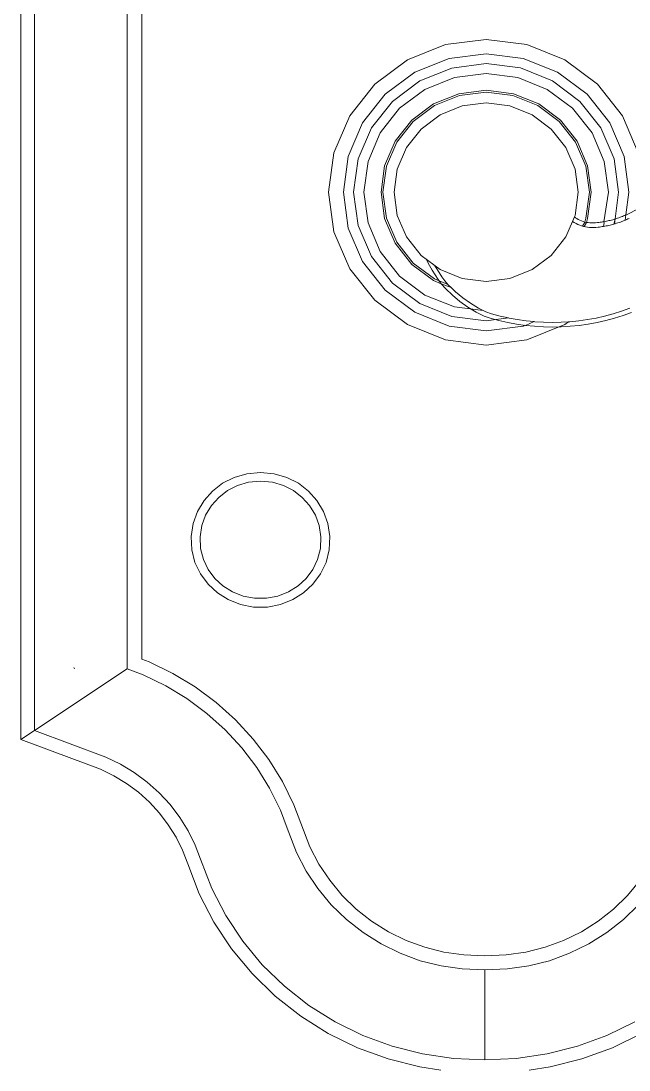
# Model space of a CAD drawing. Header units: inches. Extents: x -10117506 to -5032697, y -6529230 to -3253155.
# Drawn here: x -5060857.35 to -5060855.553, y -3256566.409 to -3256563.309 of the extents above; entities that cross this region are included whole.
import ezdxf

# ---------------------------------------------------------------- set-up
doc = ezdxf.new("R2010")
doc.units = ezdxf.units.IN
doc.header["$LTSCALE"] = 2
doc.header["$MEASUREMENT"] = 0
doc.layers.add('window', color=4, linetype='CONTINUOUS', lineweight=13)

msp = doc.modelspace()

# ---------------------------------------------------------------- linework, layer by layer
at = {"layer": 'window'}
for p, q in [((-5060857.3503, -3256557.2104), (-5060857.3503, -3256565.432)), ((-5060857.3098, -3256557.2373), (-5060857.3098, -3256565.4051)), ((-5060857.0364, -3256557.4192), (-5060857.0364, -3256565.2233)), ((-5060856.9934, -3256565.1947), (-5060856.9934, -3256557.4478)), ((-5060856.2078, -3256563.4235), (-5060856.0955, -3256563.3784)), ((-5060856.0955, -3256563.3784), (-5060855.975, -3256563.363)), ((-5060855.975, -3256563.363), (-5060855.8545, -3256563.3784)), ((-5060855.8545, -3256563.3784), (-5060855.7422, -3256563.4235)), ((-5060856.0842, -3256563.4193), (-5060855.975, -3256563.4053)), ((-5060855.975, -3256563.4053), (-5060855.8658, -3256563.4193)), ((-5060856.3043, -3256563.4953), (-5060856.2078, -3256563.4235)), ((-5060856.186, -3256563.4602), (-5060856.0842, -3256563.4193)), ((-5060856.0763, -3256563.4478), (-5060855.975, -3256563.4341)), ((-5060855.975, -3256563.4341), (-5060855.8734, -3256563.4471)), ((-5060855.8658, -3256563.4193), (-5060855.764, -3256563.4602)), ((-5060855.7422, -3256563.4235), (-5060855.6457, -3256563.4953)), ((-5060856.2734, -3256563.5252), (-5060856.186, -3256563.4602)), ((-5060856.1708, -3256563.4857), (-5060856.0763, -3256563.4478)), ((-5060856.0686, -3256563.4759), (-5060855.975, -3256563.464)), ((-5060855.975, -3256563.464), (-5060855.8814, -3256563.4759)), ((-5060855.8734, -3256563.4471), (-5060855.7792, -3256563.4857)), ((-5060855.764, -3256563.4602), (-5060855.6766, -3256563.5252)), ((-5060856.3783, -3256563.5889), (-5060856.3043, -3256563.4953)), ((-5060856.2519, -3256563.5461), (-5060856.1708, -3256563.4857)), ((-5060856.1558, -3256563.511), (-5060856.0686, -3256563.4759)), ((-5060855.8814, -3256563.4759), (-5060855.7942, -3256563.511)), ((-5060855.7792, -3256563.4857), (-5060855.6981, -3256563.5461)), ((-5060855.6457, -3256563.4953), (-5060855.5717, -3256563.5889)), ((-5060856.3405, -3256563.61), (-5060856.2734, -3256563.5252)), ((-5060856.2307, -3256563.5667), (-5060856.1558, -3256563.511)), ((-5060856.1303, -3256563.5537), (-5060856.0554, -3256563.5236)), ((-5060856.1276, -3256563.5583), (-5060856.054, -3256563.5288)), ((-5060856.0554, -3256563.5236), (-5060855.975, -3256563.5133)), ((-5060856.054, -3256563.5288), (-5060855.975, -3256563.5187)), ((-5060855.975, -3256563.5133), (-5060855.8946, -3256563.5236)), ((-5060855.975, -3256563.5187), (-5060855.896, -3256563.5288)), ((-5060855.896, -3256563.5288), (-5060855.8224, -3256563.5583)), ((-5060855.8946, -3256563.5236), (-5060855.8197, -3256563.5537)), ((-5060855.7942, -3256563.511), (-5060855.7193, -3256563.5667)), ((-5060855.6766, -3256563.5252), (-5060855.6095, -3256563.61)), ((-5060856.3141, -3256563.6248), (-5060856.2519, -3256563.5461)), ((-5060856.1947, -3256563.6016), (-5060856.1303, -3256563.5537)), ((-5060856.1908, -3256563.6054), (-5060856.1276, -3256563.5583)), ((-5060856.0454, -3256563.5598), (-5060856.111, -3256563.5862)), ((-5060855.975, -3256563.5508), (-5060856.0454, -3256563.5598)), ((-5060855.9046, -3256563.5598), (-5060855.975, -3256563.5508)), ((-5060855.839, -3256563.5862), (-5060855.9046, -3256563.5598)), ((-5060855.8224, -3256563.5583), (-5060855.7592, -3256563.6054)), ((-5060855.8197, -3256563.5537), (-5060855.7553, -3256563.6016)), ((-5060855.6981, -3256563.5461), (-5060855.6358, -3256563.6248)), ((-5060856.4248, -3256563.6978), (-5060856.3783, -3256563.5889)), ((-5060856.2881, -3256563.6393), (-5060856.2307, -3256563.5667)), ((-5060856.111, -3256563.5862), (-5060856.1674, -3256563.6281)), ((-5060855.7826, -3256563.6281), (-5060855.839, -3256563.5862)), ((-5060855.7193, -3256563.5667), (-5060855.6619, -3256563.6393)), ((-5060855.5717, -3256563.5889), (-5060855.5252, -3256563.6978)), ((-5060856.3826, -3256563.7088), (-5060856.3405, -3256563.61)), ((-5060856.3533, -3256563.7164), (-5060856.3141, -3256563.6248)), ((-5060856.244, -3256563.664), (-5060856.1947, -3256563.6016)), ((-5060856.2393, -3256563.6667), (-5060856.1908, -3256563.6054)), ((-5060855.7592, -3256563.6054), (-5060855.7107, -3256563.6667)), ((-5060855.7553, -3256563.6016), (-5060855.7059, -3256563.664)), ((-5060855.6358, -3256563.6248), (-5060855.5967, -3256563.7164)), ((-5060855.6095, -3256563.61), (-5060855.5674, -3256563.7088)), ((-5060856.3242, -3256563.7239), (-5060856.2881, -3256563.6393)), ((-5060856.1674, -3256563.6281), (-5060856.2106, -3256563.6828)), ((-5060855.7394, -3256563.6828), (-5060855.7826, -3256563.6281)), ((-5060855.6619, -3256563.6393), (-5060855.6258, -3256563.7239)), ((-5060856.2751, -3256563.7367), (-5060856.244, -3256563.664)), ((-5060856.2698, -3256563.7381), (-5060856.2393, -3256563.6667)), ((-5060856.2106, -3256563.6828), (-5060856.2378, -3256563.7464)), ((-5060855.7122, -3256563.7464), (-5060855.7394, -3256563.6828)), ((-5060855.7107, -3256563.6667), (-5060855.6802, -3256563.7381)), ((-5060855.7059, -3256563.664), (-5060855.6749, -3256563.7367)), ((-5060856.4406, -3256563.8147), (-5060856.4248, -3256563.6978)), ((-5060856.397, -3256563.8147), (-5060856.3826, -3256563.7088)), ((-5060856.3673, -3256563.8147), (-5060856.3533, -3256563.7164)), ((-5060855.5967, -3256563.7164), (-5060855.5834, -3256563.8147)), ((-5060855.5674, -3256563.7088), (-5060855.553, -3256563.8147)), ((-5060856.3365, -3256563.8147), (-5060856.3242, -3256563.7239)), ((-5060856.2857, -3256563.8147), (-5060856.2751, -3256563.7367)), ((-5060856.2802, -3256563.8147), (-5060856.2698, -3256563.7381)), ((-5060856.2378, -3256563.7464), (-5060856.247, -3256563.8147)), ((-5060855.7029, -3256563.8147), (-5060855.7122, -3256563.7464)), ((-5060855.6802, -3256563.7381), (-5060855.6698, -3256563.8147)), ((-5060855.6749, -3256563.7367), (-5060855.6643, -3256563.8147)), ((-5060855.6258, -3256563.7239), (-5060855.6134, -3256563.8147)), ((-5060856.4248, -3256563.9316), (-5060856.4406, -3256563.8147)), ((-5060856.3826, -3256563.9207), (-5060856.397, -3256563.8147)), ((-5060856.3533, -3256563.913), (-5060856.3673, -3256563.8147)), ((-5060856.3242, -3256563.9055), (-5060856.3365, -3256563.8147)), ((-5060856.2751, -3256563.8927), (-5060856.2857, -3256563.8147)), ((-5060856.2698, -3256563.8913), (-5060856.2802, -3256563.8147)), ((-5060856.247, -3256563.8147), (-5060856.2378, -3256563.883)), ((-5060855.7122, -3256563.883), (-5060855.7029, -3256563.8147)), ((-5060855.6698, -3256563.8147), (-5060855.6802, -3256563.8913)), ((-5060855.6643, -3256563.8147), (-5060855.6749, -3256563.8927)), ((-5060855.6134, -3256563.8147), (-5060855.6269, -3256563.9018)), ((-5060855.5834, -3256563.8147), (-5060855.5936, -3256563.8937)), ((-5060855.553, -3256563.8147), (-5060855.5617, -3256563.8815)), ((-5060855.5583, -3256563.88), (-5060855.5259, -3256563.8639)), ((-5060856.2881, -3256563.9901), (-5060856.3242, -3256563.9055)), ((-5060856.244, -3256563.9654), (-5060856.2751, -3256563.8927)), ((-5060856.2393, -3256563.9627), (-5060856.2698, -3256563.8913)), ((-5060856.2378, -3256563.883), (-5060856.2106, -3256563.9467)), ((-5060855.7394, -3256563.9467), (-5060855.7194, -3256563.9008)), ((-5060855.7142, -3256563.8876), (-5060855.7194, -3256563.9008)), ((-5060855.7194, -3256563.9008), (-5060855.7145, -3256563.9041)), ((-5060855.7145, -3256563.9041), (-5060855.7093, -3256563.9071)), ((-5060855.7142, -3256563.8876), (-5060855.7122, -3256563.883)), ((-5060855.7142, -3256563.8876), (-5060855.7112, -3256563.8899)), ((-5060855.7112, -3256563.8899), (-5060855.7069, -3256563.8927)), ((-5060855.7069, -3256563.8927), (-5060855.7025, -3256563.8953)), ((-5060855.7025, -3256563.8953), (-5060855.6979, -3256563.8976)), ((-5060855.6979, -3256563.8976), (-5060855.6932, -3256563.8996)), ((-5060855.6932, -3256563.8996), (-5060855.6884, -3256563.9013)), ((-5060855.6835, -3256563.9027), (-5060855.6903, -3256563.9149)), ((-5060855.6884, -3256563.9013), (-5060855.6835, -3256563.9027)), ((-5060855.6784, -3256563.9038), (-5060855.6849, -3256563.9162)), ((-5060855.6802, -3256563.8913), (-5060855.6835, -3256563.9027)), ((-5060855.6835, -3256563.9027), (-5060855.6784, -3256563.9038)), ((-5060855.6749, -3256563.8927), (-5060855.6784, -3256563.9038)), ((-5060855.6784, -3256563.9038), (-5060855.6733, -3256563.9046)), ((-5060855.6733, -3256563.9046), (-5060855.6682, -3256563.9051)), ((-5060855.6682, -3256563.9051), (-5060855.6631, -3256563.9052)), ((-5060855.6631, -3256563.9052), (-5060855.6574, -3256563.9051)), ((-5060855.6574, -3256563.9051), (-5060855.6512, -3256563.905)), ((-5060855.6512, -3256563.905), (-5060855.6455, -3256563.9045)), ((-5060855.6455, -3256563.9045), (-5060855.6419, -3256563.9041)), ((-5060855.6419, -3256563.9041), (-5060855.6382, -3256563.9036)), ((-5060855.6382, -3256563.9036), (-5060855.6344, -3256563.9031)), ((-5060855.6344, -3256563.9031), (-5060855.6306, -3256563.9025)), ((-5060855.6306, -3256563.9025), (-5060855.6269, -3256563.9018)), ((-5060855.6258, -3256563.9055), (-5060855.6283, -3256563.9158)), ((-5060855.6269, -3256563.9018), (-5060855.6231, -3256563.9011)), ((-5060855.6269, -3256563.9018), (-5060855.6258, -3256563.9055)), ((-5060855.6231, -3256563.9011), (-5060855.6194, -3256563.9003)), ((-5060855.6194, -3256563.9003), (-5060855.6157, -3256563.8995)), ((-5060855.6157, -3256563.8995), (-5060855.612, -3256563.8987)), ((-5060855.612, -3256563.8987), (-5060855.6083, -3256563.8978)), ((-5060855.6083, -3256563.8978), (-5060855.6046, -3256563.8968)), ((-5060855.6046, -3256563.8968), (-5060855.6009, -3256563.8958)), ((-5060855.6009, -3256563.8958), (-5060855.5972, -3256563.8948)), ((-5060855.5972, -3256563.8948), (-5060855.5936, -3256563.8937)), ((-5060855.5936, -3256563.8937), (-5060855.597, -3256563.9088)), ((-5060855.5936, -3256563.8937), (-5060855.5954, -3256563.9083)), ((-5060855.5936, -3256563.8937), (-5060855.59, -3256563.8925)), ((-5060855.59, -3256563.8925), (-5060855.5864, -3256563.8913)), ((-5060855.5893, -3256563.9065), (-5060855.5855, -3256563.9053)), ((-5060855.5864, -3256563.8913), (-5060855.5828, -3256563.89)), ((-5060855.5855, -3256563.9053), (-5060855.5817, -3256563.904)), ((-5060855.5828, -3256563.89), (-5060855.5792, -3256563.8887)), ((-5060855.5817, -3256563.904), (-5060855.578, -3256563.9027)), ((-5060855.5792, -3256563.8887), (-5060855.5757, -3256563.8874)), ((-5060855.578, -3256563.9027), (-5060855.5742, -3256563.9013)), ((-5060855.5757, -3256563.8874), (-5060855.5721, -3256563.886)), ((-5060855.5742, -3256563.9013), (-5060855.5705, -3256563.8999)), ((-5060855.5721, -3256563.886), (-5060855.5686, -3256563.8845)), ((-5060855.5705, -3256563.8999), (-5060855.5668, -3256563.8984)), ((-5060855.5686, -3256563.8845), (-5060855.5651, -3256563.883)), ((-5060855.5668, -3256563.8984), (-5060855.5642, -3256563.8974)), ((-5060855.5651, -3256563.883), (-5060855.5617, -3256563.8815)), ((-5060855.5617, -3256563.8815), (-5060855.5642, -3256563.8974)), ((-5060855.5642, -3256563.8974), (-5060855.5631, -3256563.8969)), ((-5060855.5631, -3256563.8969), (-5060855.5594, -3256563.8953)), ((-5060855.5617, -3256563.8815), (-5060855.5583, -3256563.88)), ((-5060855.5594, -3256563.8953), (-5060855.5558, -3256563.8937)), ((-5060855.5558, -3256563.8937), (-5060855.5521, -3256563.8921)), ((-5060856.3783, -3256564.0406), (-5060856.4248, -3256563.9316)), ((-5060856.3405, -3256564.0194), (-5060856.3826, -3256563.9207)), ((-5060856.3141, -3256564.0047), (-5060856.3533, -3256563.913)), ((-5060855.7093, -3256563.9071), (-5060855.7039, -3256563.9098)), ((-5060855.7039, -3256563.9098), (-5060855.6984, -3256563.9121)), ((-5060855.6984, -3256563.9121), (-5060855.6927, -3256563.9142)), ((-5060855.6927, -3256563.9142), (-5060855.6903, -3256563.9149)), ((-5060855.6903, -3256563.9149), (-5060855.6869, -3256563.9158)), ((-5060855.6869, -3256563.9158), (-5060855.6849, -3256563.9162)), ((-5060855.6849, -3256563.9162), (-5060855.6811, -3256563.9171)), ((-5060855.6811, -3256563.9171), (-5060855.6751, -3256563.918)), ((-5060855.6751, -3256563.918), (-5060855.6691, -3256563.9186)), ((-5060855.6691, -3256563.9186), (-5060855.6631, -3256563.9187)), ((-5060855.6631, -3256563.9187), (-5060855.657, -3256563.9186)), ((-5060855.657, -3256563.9186), (-5060855.6506, -3256563.9185)), ((-5060855.6506, -3256563.9185), (-5060855.6441, -3256563.918)), ((-5060855.6441, -3256563.918), (-5060855.6402, -3256563.9175)), ((-5060855.6402, -3256563.9175), (-5060855.6362, -3256563.917)), ((-5060855.6362, -3256563.917), (-5060855.6322, -3256563.9164)), ((-5060855.6322, -3256563.9164), (-5060855.6303, -3256563.9161)), ((-5060855.6303, -3256563.9161), (-5060855.6283, -3256563.9158)), ((-5060855.6283, -3256563.9158), (-5060855.6243, -3256563.9151)), ((-5060855.6243, -3256563.9151), (-5060855.6204, -3256563.9143)), ((-5060855.6204, -3256563.9143), (-5060855.6165, -3256563.9135)), ((-5060855.6165, -3256563.9135), (-5060855.6125, -3256563.9127)), ((-5060855.6125, -3256563.9127), (-5060855.6086, -3256563.9118)), ((-5060855.6086, -3256563.9118), (-5060855.6048, -3256563.9108)), ((-5060855.6048, -3256563.9108), (-5060855.6009, -3256563.9098)), ((-5060855.6009, -3256563.9098), (-5060855.597, -3256563.9088)), ((-5060855.597, -3256563.9088), (-5060855.5954, -3256563.9083)), ((-5060855.5954, -3256563.9083), (-5060855.5932, -3256563.9077)), ((-5060855.5932, -3256563.9077), (-5060855.5893, -3256563.9065)), ((-5060856.1947, -3256564.0278), (-5060856.244, -3256563.9654)), ((-5060856.1908, -3256564.024), (-5060856.2393, -3256563.9627)), ((-5060856.2106, -3256563.9467), (-5060856.1674, -3256564.0013)), ((-5060855.7826, -3256564.0013), (-5060855.7394, -3256563.9467)), ((-5060856.2307, -3256564.0627), (-5060856.2881, -3256563.9901)), ((-5060856.2734, -3256564.1042), (-5060856.3405, -3256564.0194)), ((-5060856.2519, -3256564.0833), (-5060856.3141, -3256564.0047)), ((-5060856.1303, -3256564.0757), (-5060856.1947, -3256564.0278)), ((-5060856.1276, -3256564.0711), (-5060856.1908, -3256564.024)), ((-5060856.1674, -3256564.0013), (-5060856.111, -3256564.0433)), ((-5060856.15, -3256564.0168), (-5060856.152, -3256564.0128)), ((-5060856.1426, -3256564.0312), (-5060856.15, -3256564.0168)), ((-5060855.839, -3256564.0433), (-5060855.7826, -3256564.0013)), ((-5060856.3043, -3256564.1341), (-5060856.3783, -3256564.0406)), ((-5060856.1346, -3256564.0452), (-5060856.1426, -3256564.0312)), ((-5060856.126, -3256564.059), (-5060856.1346, -3256564.0452)), ((-5060856.1225, -3256564.0385), (-5060856.1262, -3256564.0319)), ((-5060856.117, -3256564.0725), (-5060856.126, -3256564.059)), ((-5060856.1142, -3256564.0519), (-5060856.1225, -3256564.0385)), ((-5060856.1055, -3256564.065), (-5060856.1142, -3256564.0519)), ((-5060856.111, -3256564.0433), (-5060856.0454, -3256564.0696)), ((-5060855.9046, -3256564.0696), (-5060855.839, -3256564.0433)), ((-5060856.1708, -3256564.1437), (-5060856.2519, -3256564.0833)), ((-5060856.1558, -3256564.1185), (-5060856.2307, -3256564.0627)), ((-5060856.1078, -3256564.0853), (-5060856.1303, -3256564.0757)), ((-5060856.0879, -3256564.087), (-5060856.1276, -3256564.0711)), ((-5060856.1078, -3256564.0853), (-5060856.117, -3256564.0725)), ((-5060856.0953, -3256564.0993), (-5060856.1078, -3256564.0853)), ((-5060856.0784, -3256564.0966), (-5060856.1078, -3256564.0853)), ((-5060856.0968, -3256564.077), (-5060856.1055, -3256564.065)), ((-5060856.0879, -3256564.087), (-5060856.0968, -3256564.077)), ((-5060856.0852, -3256564.0901), (-5060856.0879, -3256564.087)), ((-5060856.0784, -3256564.0966), (-5060856.0852, -3256564.0901)), ((-5060856.0454, -3256564.0696), (-5060855.975, -3256564.0786)), ((-5060855.975, -3256564.0786), (-5060855.9046, -3256564.0696)), ((-5060856.186, -3256564.1693), (-5060856.2734, -3256564.1042)), ((-5060856.0686, -3256564.1535), (-5060856.1558, -3256564.1185)), ((-5060856.0747, -3256564.1192), (-5060856.0953, -3256564.0993)), ((-5060856.0652, -3256564.1093), (-5060856.0784, -3256564.0966)), ((-5060856.0525, -3256564.1376), (-5060856.0747, -3256564.1192)), ((-5060856.0439, -3256564.127), (-5060856.0652, -3256564.1093)), ((-5060856.2078, -3256564.2059), (-5060856.3043, -3256564.1341)), ((-5060856.0763, -3256564.1817), (-5060856.1708, -3256564.1437)), ((-5060855.9833, -3256564.1644), (-5060856.0686, -3256564.1535)), ((-5060856.029, -3256564.1542), (-5060856.0525, -3256564.1376)), ((-5060856.0212, -3256564.143), (-5060856.0439, -3256564.127)), ((-5060855.9973, -3256564.1573), (-5060856.0212, -3256564.143)), ((-5060856.0842, -3256564.2102), (-5060856.186, -3256564.1693)), ((-5060855.975, -3256564.1946), (-5060856.0763, -3256564.1817)), ((-5060856.0042, -3256564.1691), (-5060856.029, -3256564.1542)), ((-5060855.9809, -3256564.1808), (-5060856.0042, -3256564.1691)), ((-5060855.9833, -3256564.1644), (-5060855.9973, -3256564.1573)), ((-5060855.9755, -3256564.1683), (-5060855.9833, -3256564.1644)), ((-5060855.9629, -3256564.1865), (-5060855.9809, -3256564.1808)), ((-5060855.9588, -3256564.1736), (-5060855.9755, -3256564.1683)), ((-5060855.9338, -3256564.1805), (-5060855.9588, -3256564.1736)), ((-5060855.9084, -3256564.1863), (-5060855.9338, -3256564.1805)), ((-5060855.6247, -3256564.1807), (-5060855.65, -3256564.1865)), ((-5060855.5996, -3256564.1739), (-5060855.6247, -3256564.1807)), ((-5060855.5749, -3256564.1661), (-5060855.5996, -3256564.1739)), ((-5060855.5703, -3256564.1789), (-5060855.5956, -3256564.1869)), ((-5060855.5505, -3256564.1573), (-5060855.5749, -3256564.1661)), ((-5060855.5454, -3256564.1699), (-5060855.5703, -3256564.1789)), ((-5060856.0955, -3256564.251), (-5060856.2078, -3256564.2059)), ((-5060855.975, -3256564.2241), (-5060856.0842, -3256564.2102)), ((-5060855.9084, -3256564.1863), (-5060855.975, -3256564.1946)), ((-5060855.8658, -3256564.2102), (-5060855.975, -3256564.2241)), ((-5060855.9372, -3256564.1935), (-5060855.9629, -3256564.1865)), ((-5060855.9113, -3256564.1995), (-5060855.9372, -3256564.1935)), ((-5060855.8852, -3256564.2043), (-5060855.9113, -3256564.1995)), ((-5060855.9067, -3256564.1866), (-5060855.9084, -3256564.1863)), ((-5060855.8829, -3256564.191), (-5060855.9067, -3256564.1866)), ((-5060855.8589, -3256564.2081), (-5060855.8852, -3256564.2043)), ((-5060855.8571, -3256564.1948), (-5060855.8829, -3256564.191)), ((-5060855.8603, -3256564.2079), (-5060855.8658, -3256564.2102)), ((-5060855.8335, -3256564.1972), (-5060855.8589, -3256564.2081)), ((-5060855.8324, -3256564.2109), (-5060855.8589, -3256564.2081)), ((-5060855.8335, -3256564.1972), (-5060855.8571, -3256564.1948)), ((-5060855.7422, -3256564.2059), (-5060855.8545, -3256564.251)), ((-5060855.8312, -3256564.1974), (-5060855.8335, -3256564.1972)), ((-5060855.8059, -3256564.2125), (-5060855.8324, -3256564.2109)), ((-5060855.8053, -3256564.199), (-5060855.8312, -3256564.1974)), ((-5060855.7793, -3256564.2131), (-5060855.8059, -3256564.2125)), ((-5060855.7793, -3256564.1996), (-5060855.8053, -3256564.199)), ((-5060855.7532, -3256564.1991), (-5060855.7793, -3256564.1996)), ((-5060855.7527, -3256564.2126), (-5060855.7793, -3256564.2131)), ((-5060855.7312, -3256564.1978), (-5060855.7532, -3256564.1991)), ((-5060855.7261, -3256564.211), (-5060855.7527, -3256564.2126)), ((-5060855.7312, -3256564.1978), (-5060855.7422, -3256564.2059)), ((-5060855.7273, -3256564.1975), (-5060855.7312, -3256564.1978)), ((-5060855.7014, -3256564.1949), (-5060855.7273, -3256564.1975)), ((-5060855.6996, -3256564.2083), (-5060855.7261, -3256564.211)), ((-5060855.6756, -3256564.1912), (-5060855.7014, -3256564.1949)), ((-5060855.6733, -3256564.2045), (-5060855.6996, -3256564.2083)), ((-5060855.65, -3256564.1865), (-5060855.6756, -3256564.1912)), ((-5060855.6472, -3256564.1997), (-5060855.6733, -3256564.2045)), ((-5060855.6212, -3256564.1938), (-5060855.6472, -3256564.1997)), ((-5060855.5956, -3256564.1869), (-5060855.6212, -3256564.1938)), ((-5060855.975, -3256564.2664), (-5060856.0955, -3256564.251)), ((-5060855.8545, -3256564.251), (-5060855.975, -3256564.2664)), ((-5060856.6823, -3256564.6466), (-5060856.7198, -3256564.6575)), ((-5060856.6823, -3256564.6466), (-5060856.6421, -3256564.6427)), ((-5060856.6421, -3256564.6427), (-5060856.6019, -3256564.6466)), ((-5060856.5643, -3256564.6575), (-5060856.6019, -3256564.6466)), ((-5060856.784, -3256564.6979), (-5060856.754, -3256564.6749)), ((-5060856.754, -3256564.6749), (-5060856.7198, -3256564.6575)), ((-5060856.7097, -3256564.6814), (-5060856.6771, -3256564.6719)), ((-5060856.6771, -3256564.6719), (-5060856.6421, -3256564.6686)), ((-5060856.6421, -3256564.6686), (-5060856.6071, -3256564.6719)), ((-5060856.6071, -3256564.6719), (-5060856.5744, -3256564.6814)), ((-5060856.5643, -3256564.6575), (-5060856.5302, -3256564.6749)), ((-5060856.5302, -3256564.6749), (-5060856.5002, -3256564.6979)), ((-5060856.8091, -3256564.7259), (-5060856.784, -3256564.6979)), ((-5060856.7656, -3256564.7166), (-5060856.7394, -3256564.6965)), ((-5060856.7394, -3256564.6965), (-5060856.7097, -3256564.6814)), ((-5060856.5744, -3256564.6814), (-5060856.5447, -3256564.6965)), ((-5060856.5447, -3256564.6965), (-5060856.5186, -3256564.7166)), ((-5060856.5002, -3256564.6979), (-5060856.4751, -3256564.7259)), ((-5060856.8285, -3256564.7581), (-5060856.8091, -3256564.7259)), ((-5060856.8043, -3256564.7689), (-5060856.7874, -3256564.7409)), ((-5060856.7874, -3256564.7409), (-5060856.7656, -3256564.7166)), ((-5060856.5186, -3256564.7166), (-5060856.4968, -3256564.7409)), ((-5060856.4968, -3256564.7409), (-5060856.4799, -3256564.7689)), ((-5060856.4751, -3256564.7259), (-5060856.4557, -3256564.7581)), ((-5060856.8415, -3256564.7938), (-5060856.8285, -3256564.7581)), ((-5060856.8156, -3256564.8), (-5060856.8043, -3256564.7689)), ((-5060856.4799, -3256564.7689), (-5060856.4686, -3256564.8)), ((-5060856.4427, -3256564.7938), (-5060856.4557, -3256564.7581)), ((-5060856.8474, -3256564.8322), (-5060856.8415, -3256564.7938)), ((-5060856.8207, -3256564.8334), (-5060856.8156, -3256564.8)), ((-5060856.4686, -3256564.8), (-5060856.4635, -3256564.8334)), ((-5060856.4427, -3256564.7938), (-5060856.4368, -3256564.8322)), ((-5060856.8454, -3256564.8716), (-5060856.8474, -3256564.8322)), ((-5060856.819, -3256564.8677), (-5060856.8207, -3256564.8334)), ((-5060856.4635, -3256564.8334), (-5060856.4652, -3256564.8677)), ((-5060856.4368, -3256564.8322), (-5060856.4388, -3256564.8716)), ((-5060856.8359, -3256564.9087), (-5060856.8454, -3256564.8716)), ((-5060856.8107, -3256564.9), (-5060856.819, -3256564.8677)), ((-5060856.4652, -3256564.8677), (-5060856.4735, -3256564.9)), ((-5060856.4483, -3256564.9087), (-5060856.4388, -3256564.8716)), ((-5060856.8196, -3256564.9428), (-5060856.8359, -3256564.9087)), ((-5060856.7965, -3256564.9296), (-5060856.8107, -3256564.9)), ((-5060856.4735, -3256564.9), (-5060856.4877, -3256564.9296)), ((-5060856.4483, -3256564.9087), (-5060856.4646, -3256564.9428)), ((-5060856.7972, -3256564.9729), (-5060856.8196, -3256564.9428)), ((-5060856.777, -3256564.9559), (-5060856.7965, -3256564.9296)), ((-5060856.753, -3256564.9781), (-5060856.777, -3256564.9559)), ((-5060856.5071, -3256564.9559), (-5060856.5312, -3256564.9781)), ((-5060856.4877, -3256564.9296), (-5060856.5071, -3256564.9559)), ((-5060856.4646, -3256564.9428), (-5060856.487, -3256564.9729)), ((-5060856.7696, -3256564.9985), (-5060856.7972, -3256564.9729)), ((-5060856.725, -3256564.9958), (-5060856.753, -3256564.9781)), ((-5060856.5312, -3256564.9781), (-5060856.5592, -3256564.9958)), ((-5060856.487, -3256564.9729), (-5060856.5146, -3256564.9985)), ((-5060856.7374, -3256565.0188), (-5060856.7696, -3256564.9985)), ((-5060856.7014, -3256565.0331), (-5060856.7374, -3256565.0188)), ((-5060856.6937, -3256565.0082), (-5060856.725, -3256564.9958)), ((-5060856.6598, -3256565.0147), (-5060856.6937, -3256565.0082)), ((-5060856.6243, -3256565.0147), (-5060856.6598, -3256565.0147)), ((-5060856.5904, -3256565.0082), (-5060856.6243, -3256565.0147)), ((-5060856.5592, -3256564.9958), (-5060856.5904, -3256565.0082)), ((-5060856.5468, -3256565.0188), (-5060856.5827, -3256565.0331)), ((-5060856.5146, -3256564.9985), (-5060856.5468, -3256565.0188)), ((-5060856.6625, -3256565.0405), (-5060856.7014, -3256565.0331)), ((-5060856.6217, -3256565.0405), (-5060856.6625, -3256565.0405)), ((-5060856.5827, -3256565.0331), (-5060856.6217, -3256565.0405)), ((-5060856.9711, -3256565.203), (-5060856.9934, -3256565.1947)), ((-5060856.9013, -3256565.2369), (-5060856.9711, -3256565.203)), ((-5060857.3098, -3256565.4051), (-5060857.0364, -3256565.2233)), ((-5060857.1944, -3256565.2195), (-5060857.1921, -3256565.2231)), ((-5060857.0364, -3256565.2233), (-5060856.9885, -3256565.2412)), ((-5060856.8351, -3256565.2769), (-5060856.9013, -3256565.2369)), ((-5060856.9885, -3256565.2412), (-5060856.9223, -3256565.2733)), ((-5060856.9223, -3256565.2733), (-5060856.8596, -3256565.3113)), ((-5060856.7731, -3256565.3229), (-5060856.8351, -3256565.2769)), ((-5060856.8596, -3256565.3113), (-5060856.8008, -3256565.3548)), ((-5060856.7158, -3256565.3743), (-5060856.7731, -3256565.3229)), ((-5060856.8008, -3256565.3548), (-5060856.7465, -3256565.4035)), ((-5060856.6637, -3256565.4307), (-5060856.7158, -3256565.3743)), ((-5060857.3503, -3256565.432), (-5060857.3098, -3256565.4051)), ((-5060857.3098, -3256565.4051), (-5060857.0991, -3256565.4841)), ((-5060856.7465, -3256565.4035), (-5060856.6971, -3256565.457)), ((-5060857.3503, -3256565.432), (-5060857.1155, -3256565.52)), ((-5060856.6174, -3256565.4916), (-5060856.6637, -3256565.4307)), ((-5060857.0991, -3256565.4841), (-5060857.056, -3256565.505)), ((-5060856.6971, -3256565.457), (-5060856.6532, -3256565.5147)), ((-5060857.056, -3256565.505), (-5060857.0152, -3256565.5297)), ((-5060856.6532, -3256565.5147), (-5060856.6151, -3256565.5762)), ((-5060856.5772, -3256565.5564), (-5060856.6174, -3256565.4916)), ((-5060857.1155, -3256565.52), (-5060857.0758, -3256565.5392)), ((-5060857.0758, -3256565.5392), (-5060857.0382, -3256565.562)), ((-5060857.0152, -3256565.5297), (-5060856.9769, -3256565.558)), ((-5060857.0382, -3256565.562), (-5060857.003, -3256565.5881)), ((-5060856.9769, -3256565.558), (-5060856.9416, -3256565.5897)), ((-5060856.6151, -3256565.5762), (-5060856.5832, -3256565.641)), ((-5060856.5435, -3256565.6247), (-5060856.5772, -3256565.5564)), ((-5060857.003, -3256565.5881), (-5060856.9704, -3256565.6173)), ((-5060856.9416, -3256565.5897), (-5060856.9095, -3256565.6245)), ((-5060856.9704, -3256565.6173), (-5060856.9409, -3256565.6493)), ((-5060856.9095, -3256565.6245), (-5060856.8809, -3256565.6621)), ((-5060856.5832, -3256565.641), (-5060856.5631, -3256565.6939)), ((-5060856.5228, -3256565.6794), (-5060856.5435, -3256565.6247)), ((-5060856.9409, -3256565.6493), (-5060856.9146, -3256565.6839)), ((-5060856.8809, -3256565.6621), (-5060856.8561, -3256565.7021)), ((-5060856.9146, -3256565.6839), (-5060856.8917, -3256565.7208)), ((-5060856.8561, -3256565.7021), (-5060856.8353, -3256565.7443)), ((-5060856.5631, -3256565.6939), (-5060856.5353, -3256565.7659)), ((-5060856.4958, -3256565.7492), (-5060856.5228, -3256565.6794)), ((-5060856.8917, -3256565.7208), (-5060856.8726, -3256565.7595)), ((-5060856.8726, -3256565.7595), (-5060856.8573, -3256565.7999)), ((-5060856.8353, -3256565.7443), (-5060856.8194, -3256565.7862)), ((-5060856.4694, -3256565.8002), (-5060856.4958, -3256565.7492)), ((-5060856.8194, -3256565.7862), (-5060856.7862, -3256565.8721)), ((-5060856.5353, -3256565.7659), (-5060856.5069, -3256565.8209)), ((-5060856.8573, -3256565.7999), (-5060856.8233, -3256565.8879)), ((-5060856.5069, -3256565.8209), (-5060856.4726, -3256565.8726)), ((-5060856.4376, -3256565.8482), (-5060856.4694, -3256565.8002)), ((-5060856.4007, -3256565.8927), (-5060856.4376, -3256565.8482)), ((-5060855.5197, -3256565.8482), (-5060855.5566, -3256565.8927)), ((-5060856.8233, -3256565.8879), (-5060856.7799, -3256565.9718)), ((-5060856.7862, -3256565.8721), (-5060856.7447, -3256565.9524)), ((-5060856.4726, -3256565.8726), (-5060856.4328, -3256565.9205)), ((-5060856.4328, -3256565.9205), (-5060856.388, -3256565.9641)), ((-5060856.3592, -3256565.9331), (-5060856.4007, -3256565.8927)), ((-5060855.5566, -3256565.8927), (-5060855.5981, -3256565.9331)), ((-5060855.5693, -3256565.9641), (-5060855.5245, -3256565.9205)), ((-5060856.3135, -3256565.969), (-5060856.3592, -3256565.9331)), ((-5060855.5981, -3256565.9331), (-5060855.6438, -3256565.969)), ((-5060856.7799, -3256565.9718), (-5060856.7275, -3256566.0508)), ((-5060856.7447, -3256565.9524), (-5060856.6947, -3256566.0279)), ((-5060856.388, -3256565.9641), (-5060856.3387, -3256566.0028)), ((-5060856.2641, -3256566), (-5060856.3135, -3256565.969)), ((-5060855.6438, -3256565.969), (-5060855.6932, -3256566)), ((-5060855.6186, -3256566.0028), (-5060855.5693, -3256565.9641)), ((-5060856.3387, -3256566.0028), (-5060856.2855, -3256566.0362)), ((-5060856.2115, -3256566.0257), (-5060856.2641, -3256566)), ((-5060855.6932, -3256566), (-5060855.7458, -3256566.0257)), ((-5060855.6718, -3256566.0362), (-5060855.6186, -3256566.0028)), ((-5060856.6947, -3256566.0279), (-5060856.6367, -3256566.0978)), ((-5060856.2855, -3256566.0362), (-5060856.2289, -3256566.064)), ((-5060856.1565, -3256566.0459), (-5060856.2115, -3256566.0257)), ((-5060855.7458, -3256566.0257), (-5060855.8008, -3256566.0459)), ((-5060855.7284, -3256566.064), (-5060855.6718, -3256566.0362)), ((-5060856.7275, -3256566.0508), (-5060856.6668, -3256566.124)), ((-5060856.2289, -3256566.064), (-5060856.1696, -3256566.0857)), ((-5060856.0996, -3256566.0603), (-5060856.1565, -3256566.0459)), ((-5060856.0414, -3256566.0687), (-5060856.0996, -3256566.0603)), ((-5060855.9787, -3256566.0713), (-5060856.0414, -3256566.0687)), ((-5060855.9159, -3256566.0687), (-5060855.9787, -3256566.0713)), ((-5060855.8577, -3256566.0603), (-5060855.9159, -3256566.0687)), ((-5060855.8008, -3256566.0459), (-5060855.8577, -3256566.0603)), ((-5060855.7877, -3256566.0857), (-5060855.7284, -3256566.064)), ((-5060856.6367, -3256566.0978), (-5060856.5714, -3256566.1614)), ((-5060856.1696, -3256566.0857), (-5060856.1082, -3256566.1012)), ((-5060856.1082, -3256566.1012), (-5060856.0455, -3256566.1103)), ((-5060855.9118, -3256566.1103), (-5060855.8491, -3256566.1012)), ((-5060855.8491, -3256566.1012), (-5060855.7877, -3256566.0857)), ((-5060856.6668, -3256566.124), (-5060856.5985, -3256566.1905)), ((-5060856.0455, -3256566.1103), (-5060855.9787, -3256566.113)), ((-5060855.9787, -3256566.113), (-5060855.9118, -3256566.1103)), ((-5060855.9787, -3256566.3785), (-5060855.9787, -3256566.113)), ((-5060856.5714, -3256566.1614), (-5060856.4994, -3256566.2178)), ((-5060856.5985, -3256566.1905), (-5060856.5232, -3256566.2496)), ((-5060856.4994, -3256566.2178), (-5060856.4217, -3256566.2666)), ((-5060856.5232, -3256566.2496), (-5060856.4419, -3256566.3007)), ((-5060856.4217, -3256566.2666), (-5060856.3391, -3256566.3071)), ((-5060855.6182, -3256566.3071), (-5060855.5356, -3256566.2666)), ((-5060856.4419, -3256566.3007), (-5060856.3554, -3256566.343)), ((-5060856.3391, -3256566.3071), (-5060856.2526, -3256566.3388)), ((-5060855.7047, -3256566.3388), (-5060855.6182, -3256566.3071)), ((-5060855.6019, -3256566.343), (-5060855.5154, -3256566.3007)), ((-5060856.3554, -3256566.343), (-5060856.2649, -3256566.3762)), ((-5060856.2526, -3256566.3388), (-5060856.1631, -3256566.3614)), ((-5060855.7942, -3256566.3614), (-5060855.7047, -3256566.3388)), ((-5060855.6924, -3256566.3762), (-5060855.6019, -3256566.343)), ((-5060856.2649, -3256566.3762), (-5060856.1712, -3256566.3999)), ((-5060856.1631, -3256566.3614), (-5060856.0715, -3256566.3747)), ((-5060856.0715, -3256566.3747), (-5060855.9787, -3256566.3785)), ((-5060855.9787, -3256566.3785), (-5060855.8858, -3256566.3747)), ((-5060855.8858, -3256566.3747), (-5060855.7942, -3256566.3614)), ((-5060855.7861, -3256566.3999), (-5060855.6924, -3256566.3762)), ((-5060856.1712, -3256566.3999), (-5060856.1093, -3256566.4089)), ((-5060855.848, -3256566.4089), (-5060855.7861, -3256566.3999))]:
    msp.add_line(p, q, dxfattribs=at)

doc.saveas('drawing.dxf')
